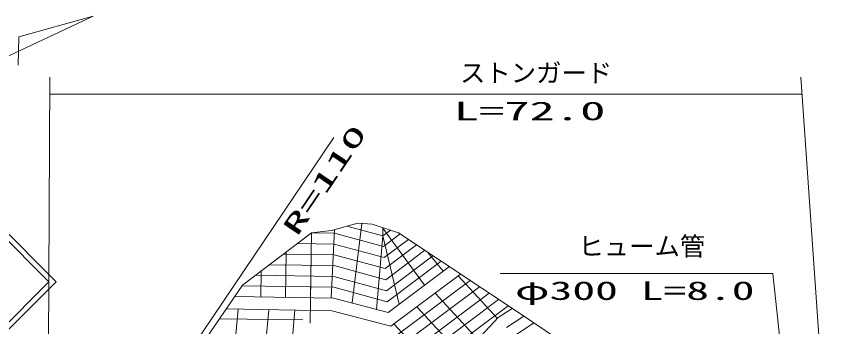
# Model space of a CAD drawing. Units: millimetres, scale not verified. Extents: x 62346 to 702346, y 5380 to 365380.
# Drawn here: x 429058 to 492889, y 299127 to 323625 of the extents above; entities that cross this region are included whole.
import ezdxf
from ezdxf.enums import TextEntityAlignment as Align

# ---------------------------------------------------------------- set-up
doc = ezdxf.new("R2010")
doc.units = ezdxf.units.MM
doc.header["$LTSCALE"] = 1000
doc.layers.add('S-SUV', color=7, linetype='Continuous', lineweight=13)
doc.styles.add('ＭＳ ゴシック', font='')
doc.styles.get('ＭＳ ゴシック').set_extended_font_data('MS Gothic')

msp = doc.modelspace()

# ---------------------------------------------------------------- linework, layer by layer
at = {"layer": 'S-SUV'}
for p, q in [((435134, 323625), (412492, 313026)), ((435134, 323625), (429276, 321987)), ((429276, 321987), (429218, 319751)), ((431714, 318816), (431584, 291097)), ((490929, 318816), (492889, 290369)), ((431708, 317482), (491021, 317482)), ((426334, 272935), (454101, 314057)), ((426553, 308339), (432209, 302682)), ((431644, 302682), (426553, 307773)), ((455983, 307307), (453916, 306731)), ((455127, 307069), (457968, 306298)), ((455545, 301010), (456297, 307281)), ((457136, 307211), (455983, 307307)), ((459202, 306538), (457136, 307211)), ((452330, 306538), (446900, 302405)), ((452238, 299423), (452330, 306538)), ((452264, 301425), (452330, 306538)), ((452328, 306537), (454149, 306509)), ((453916, 306731), (452330, 306538)), ((453889, 301398), (454153, 306797)), ((454149, 306509), (458023, 305458)), ((457963, 306904), (461249, 302404)), ((457968, 306298), (457966, 306941)), ((457968, 306298), (458562, 306747)), ((458023, 305458), (459336, 306449)), ((469047, 299989), (459202, 306538)), ((457466, 300504), (457968, 306298)), ((457968, 306298), (459249, 300908)), ((458081, 304587), (459980, 306021)), ((451229, 305700), (454138, 305656)), ((454138, 305656), (458081, 304587)), ((458139, 303715), (460625, 305592)), ((458197, 302844), (461269, 305163)), ((450130, 304864), (454127, 304804)), ((450288, 301457), (450334, 305019)), ((454127, 304804), (458139, 303715)), ((458255, 301972), (461914, 304735)), ((461515, 305000), (462725, 303508)), ((449031, 304028), (454116, 303951)), ((454116, 303951), (458197, 302844)), ((458313, 301101), (462558, 304306)), ((458386, 300262), (463211, 303872)), ((448346, 301489), (448373, 303526)), ((464094, 303284), (458599, 299172)), ((488701, 303329), (467205, 303329)), ((491833, 274561), (488701, 303329)), ((432209, 302682), (426553, 297025)), ((426553, 297591), (431644, 302682)), ((447932, 303191), (454105, 303098)), ((454105, 303098), (458255, 301972)), ((458972, 298392), (464844, 302785)), ((463902, 303140), (466992, 299785)), ((446900, 302405), (442053, 295341)), ((446865, 302354), (454094, 302245)), ((454094, 302245), (458313, 301101)), ((459550, 297765), (465594, 302286)), ((446295, 301523), (454082, 301395)), ((454082, 301395), (458386, 300262)), ((460124, 297134), (466344, 301787)), ((460632, 296454), (467094, 301288)), ((462097, 301790), (465459, 298139)), ((464230, 296820), (460650, 300707)), ((461284, 295882), (467844, 300789)), ((453945, 300397), (445616, 300534)), ((446156, 296205), (446565, 300519)), ((448577, 296129), (448989, 300479)), ((450622, 296065), (451038, 300445)), ((458599, 299172), (453945, 300397)), ((467057, 299855), (468169, 300573)), ((445084, 299759), (451644, 299689)), ((460358, 292663), (467057, 299855)), ((467704, 299082), (469077, 299969)), ((468348, 298425), (469876, 299434)), ((474862, 296096), (469047, 299989)), ((458842, 299355), (462695, 295172))]:
    msp.add_line(p, q, dxfattribs=at)

# ---------------------------------------------------------------- texts
at = {"layer": 'S-SUV', "style": 'ＭＳ ゴシック'}
for s, p in [('ストンガード', (464048, 317982)), ('ヒューム管', (473385, 304310))]:
    msp.add_text(s, height=1466, dxfattribs=at).set_placement(p, align=Align.BOTTOM_LEFT)
for s, width, p in [('L=72.0', 2, (463547, 314981)), ('φ300 L=8.0', 1.8, (468383, 300808))]:
    msp.add_text(s, height=1466, dxfattribs=dict(at, width=width)).set_placement(p, align=Align.BOTTOM_LEFT)
at = {"layer": 'S-SUV', "style": 'ＭＳ ゴシック', "width": 2}
msp.add_text('R=110', height=1466, rotation=56, dxfattribs=at).set_placement((451557, 305918), align=Align.BOTTOM_LEFT)

doc.saveas('drawing.dxf')
